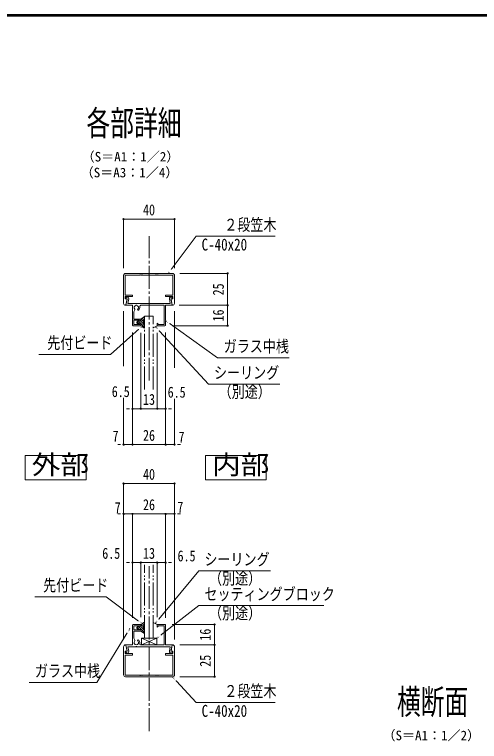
# Model space of a CAD drawing. Units: millimetres at full size; details may follow other scales. Extents: x -3475 to 3471, y -1129 to 1133.
# Drawn here: x 2153 to 2884, y -8 to 1133 of the extents above; entities that cross this region are included whole.
import ezdxf
from ezdxf.enums import TextEntityAlignment as Align

# ---------------------------------------------------------------- set-up
doc = ezdxf.new("R2010")
doc.units = ezdxf.units.MM
doc.header["$LTSCALE"] = 4
doc.header["$PDMODE"] = 32
doc.header["$PDSIZE"] = 2
doc.linetypes.add('CHAIN2', pattern=[12, 9, -1, 1, -1])
doc.linetypes.add('DOUBLE_CHAIN2', pattern=[12.8, 9, -1, 0.6, -0.6, 0.6, -1])
for name, color, linetype, lineweight in [('0-0_0', 7, 'Continuous', 9), ('0-1_1手摺寸法', 3, 'Continuous', 9), ('0-3_2A', 1, 'DOUBLE_CHAIN2', 9), ('0-7_3中心線', 2, 'CHAIN2', 9), ('0-8_41ｱﾙﾐ', 6, 'Continuous', 9), ('0-E_CYAN', 4, 'Continuous', 5), ('1-2_P4-12', 7, 'Continuous', 9), ('1-3_WAKU', 7, 'Continuous', 9), ('1-4_アンカー', 4, 'Continuous', 5)]:
    doc.layers.add(name, color=color, linetype=linetype, lineweight=lineweight)
doc.styles.add('ＭＳ ゴシック', font='')
doc.styles.get('ＭＳ ゴシック').set_extended_font_data('MS Gothic')

msp = doc.modelspace()

# ---------------------------------------------------------------- linework, layer by layer
at = {"layer": '0-0_0'}
for points in [[(2394.566, 726.756), (2438.464, 785.118), (2562.645, 785.118)], [(2390.52, 653.111), (2472.118, 594.308), (2584.417, 594.308)], [(2354.084, 644.501), (2303.96, 599.676), (2191.661, 599.676)], [(2374.615, 642.88), (2457.91, 552.801), (2570.209, 552.801)], [(2374.615, 177.485), (2442.81, 259.688), (2555.109, 259.688)], [(2354.084, 175.864), (2297.378, 219.031), (2185.079, 219.031)], [(2376.599, 154.174), (2442.81, 205.158), (2639.298, 205.158)], [(2334.195, 169.38), (2282.375, 84.594), (2176.341, 84.594)], [(2401.52, 93.61), (2438.464, 52.905), (2562.645, 52.905)]]:
    msp.add_lwpolyline(points, dxfattribs=at)
at = {"layer": '0-1_1手摺寸法'}
for p, q in [((2324.52, 735.256), (2324.52, 811.955)), ((2324.52, 811.955), (2404.52, 811.955)), ((2399.92, 811.955), (2329.12, 811.955)), ((2404.52, 735.256), (2404.52, 811.955)), ((2413.02, 726.756), (2487.972, 726.756)), ((2487.972, 676.756), (2487.972, 726.756)), ((2487.972, 722.156), (2487.972, 681.356)), ((2411.914, 676.756), (2487.972, 676.756)), ((2411.914, 676.756), (2487.972, 676.756)), ((2487.972, 644.756), (2487.972, 676.756)), ((2324.52, 667.605), (2324.52, 580.938)), ((2404.52, 667.605), (2404.52, 578.662)), ((2487.972, 672.156), (2487.972, 649.356)), ((2401.02, 644.756), (2487.972, 644.756)), ((2338.52, 634.256), (2338.52, 457.995)), ((2338.52, 634.256), (2338.52, 457.995)), ((2338.52, 634.256), (2338.52, 514.398)), ((2351.52, 633.256), (2351.52, 514.398)), ((2351.52, 633.256), (2351.52, 514.398)), ((2377.52, 633.256), (2377.52, 514.398)), ((2377.52, 633.256), (2377.52, 514.398)), ((2390.52, 634.256), (2390.52, 514.398)), ((2390.52, 634.256), (2390.52, 457.995)), ((2390.52, 634.256), (2390.52, 457.995)), ((2324.52, 531.3), (2324.52, 457.995)), ((2404.52, 529.754), (2404.52, 457.995)), ((2333.92, 514.398), (2329.32, 514.398)), ((2346.92, 514.398), (2342.32, 514.398)), ((2356.12, 514.398), (2360.72, 514.398)), ((2372.92, 514.398), (2368.32, 514.398)), ((2382.12, 514.398), (2386.72, 514.398)), ((2395.12, 514.398), (2399.72, 514.398)), ((2319.92, 457.995), (2315.32, 457.995)), ((2338.52, 457.995), (2390.52, 457.995)), ((2385.92, 457.995), (2343.12, 457.995)), ((2343.12, 457.995), (2347.72, 457.995)), ((2385.92, 457.995), (2381.32, 457.995)), ((2409.12, 457.995), (2413.72, 457.995)), ((2324.52, 152.11), (2324.52, 396.738)), ((2324.52, 396.738), (2404.52, 396.738)), ((2399.92, 396.738), (2329.12, 396.738)), ((2404.52, 152.11), (2404.52, 396.738)), ((2319.92, 349.083), (2315.32, 349.083)), ((2324.52, 152.11), (2324.52, 349.083)), ((2338.52, 186.11), (2338.52, 349.083)), ((2338.52, 349.083), (2390.52, 349.083)), ((2338.52, 186.11), (2338.52, 349.083)), ((2385.92, 349.083), (2343.12, 349.083)), ((2343.12, 349.083), (2347.72, 349.083)), ((2385.92, 349.083), (2381.32, 349.083)), ((2390.52, 186.11), (2390.52, 349.083)), ((2390.52, 186.11), (2390.52, 349.083)), ((2404.52, 152.11), (2404.52, 349.083)), ((2409.12, 349.083), (2413.72, 349.083)), ((2333.92, 272.736), (2329.32, 272.736)), ((2338.52, 186.11), (2338.52, 272.736)), ((2346.92, 272.736), (2342.32, 272.736)), ((2351.52, 187.11), (2351.52, 272.736)), ((2351.52, 187.11), (2351.52, 272.736)), ((2356.12, 272.736), (2360.72, 272.736)), ((2372.92, 272.736), (2368.32, 272.736)), ((2377.52, 187.11), (2377.52, 272.736)), ((2377.52, 187.11), (2377.52, 272.736)), ((2382.12, 272.736), (2386.72, 272.736)), ((2390.52, 186.11), (2390.52, 272.736)), ((2395.12, 272.736), (2399.72, 272.736)), ((2401.02, 175.61), (2467.454, 175.61)), ((2467.454, 143.61), (2467.454, 175.61)), ((2467.454, 171.01), (2467.454, 148.21)), ((2376.599, 154.174), (2352.834, 143.61)), ((2352.834, 154.174), (2376.599, 143.61)), ((2413.02, 143.61), (2467.454, 143.61)), ((2413.02, 143.61), (2467.454, 143.61)), ((2467.454, 93.61), (2467.454, 143.61)), ((2467.454, 139.01), (2467.454, 98.21)), ((2413.02, 93.61), (2467.454, 93.61))]:
    msp.add_line(p, q, dxfattribs=at)
for points in [[(2351.52, 514.398), (2338.52, 514.398), (2351.52, 514.398)], [(2377.52, 514.398), (2351.52, 514.398), (2377.52, 514.398)], [(2390.52, 514.398), (2377.52, 514.398), (2390.52, 514.398)], [(2338.52, 457.995), (2324.52, 457.995), (2338.52, 457.995)], [(2404.52, 457.995), (2390.52, 457.995), (2404.52, 457.995)], [(2338.52, 349.083), (2324.52, 349.083), (2338.52, 349.083)], [(2404.52, 349.083), (2390.52, 349.083), (2404.52, 349.083)], [(2351.52, 272.736), (2338.52, 272.736), (2351.52, 272.736)], [(2377.52, 272.736), (2351.52, 272.736), (2377.52, 272.736)], [(2390.52, 272.736), (2377.52, 272.736), (2390.52, 272.736)]]:
    msp.add_lwpolyline(points, dxfattribs=at)
msp.add_lwpolyline([(2352.834, 143.61), (2376.599, 143.61), (2376.599, 154.174), (2352.834, 154.174)], close=True, dxfattribs=at)
for p in [(2324.52, 811.955), (2404.52, 811.955), (2487.972, 726.756), (2487.972, 676.756), (2487.972, 644.756), (2338.52, 514.398), (2351.52, 514.398), (2377.52, 514.398), (2390.52, 514.398), (2324.52, 457.995), (2338.52, 457.995), (2390.52, 457.995), (2404.52, 457.995), (2324.52, 396.738), (2404.52, 396.738), (2324.52, 349.083), (2338.52, 349.083), (2390.52, 349.083), (2404.52, 349.083), (2338.52, 272.736), (2351.52, 272.736), (2377.52, 272.736), (2390.52, 272.736), (2467.454, 175.61), (2467.454, 143.61), (2467.454, 93.61)]:
    msp.add_point(p, dxfattribs=at)
at = {"layer": '0-3_2A'}
for p, q in [((2371.12, 544.594), (2371.12, 659.877)), ((2371.12, 154.174), (2371.12, 269.065))]:
    msp.add_line(p, q, dxfattribs=at)
for points in [[(2357.52, 544.594), (2357.52, 659.877), (2371.12, 659.877)], [(2371.12, 154.174), (2357.52, 154.174), (2357.52, 269.065)]]:
    msp.add_lwpolyline(points, dxfattribs=at)
at = {"layer": '0-7_3中心線'}
for p, q in [((2364.52, 558.513), (2364.52, 785.245)), ((2364.52, 7.94), (2364.52, 266.944))]:
    msp.add_line(p, q, dxfattribs=at)
at = {"layer": '0-8_41ｱﾙﾐ'}
for p, q in [((2324.52, 723.756), (2324.52, 679.756)), ((2364.52, 726.756), (2327.52, 726.756)), ((2350.182, 724.57), (2349.92, 724.156)), ((2350.858, 724.57), (2351.12, 724.156)), ((2352.92, 724.156), (2351.12, 724.156)), ((2353.182, 724.57), (2352.92, 724.156)), ((2353.858, 724.57), (2354.12, 724.156)), ((2363.92, 724.156), (2354.12, 724.156)), ((2364.182, 724.57), (2363.92, 724.156)), ((2364.52, 726.756), (2401.52, 726.756)), ((2375.182, 724.57), (2374.92, 724.156)), ((2375.858, 724.57), (2376.12, 724.156)), ((2376.12, 724.156), (2377.92, 724.156)), ((2378.182, 724.57), (2377.92, 724.156)), ((2378.858, 724.57), (2379.12, 724.156)), ((2379.12, 724.156), (2401.92, 724.156)), ((2401.92, 724.156), (2401.92, 692.756)), ((2404.52, 723.756), (2404.52, 679.756)), ((2327.12, 692.756), (2338.52, 692.756)), ((2327.12, 690.356), (2338.52, 690.356)), ((2327.12, 690.356), (2327.12, 686.756)), ((2327.12, 686.756), (2329.388, 686.756)), ((2330.12, 686.756), (2328.02, 686.756)), ((2329.976, 686.038), (2328.187, 677.092)), ((2328.216, 677.235), (2330.12, 686.756)), ((2331.168, 679.756), (2332.589, 686.863)), ((2338.52, 692.756), (2338.52, 690.356)), ((2401.92, 692.756), (2390.52, 692.756)), ((2390.52, 692.756), (2390.52, 690.356)), ((2401.92, 690.356), (2390.52, 690.356)), ((2397.872, 679.756), (2396.451, 686.863)), ((2400.824, 677.235), (2398.92, 686.756)), ((2398.92, 686.756), (2401.02, 686.756)), ((2399.064, 686.038), (2400.853, 677.092)), ((2401.92, 686.756), (2399.652, 686.756)), ((2401.92, 690.356), (2401.92, 686.756)), ((2338.52, 676.756), (2328.608, 676.756)), ((2338.52, 676.756), (2338.52, 645.756)), ((2344.858, 679.342), (2345.12, 679.756)), ((2364.52, 679.756), (2345.12, 679.756)), ((2364.52, 679.756), (2345.12, 679.756)), ((2388.52, 676.756), (2351.868, 676.756)), ((2364.52, 679.756), (2397.872, 679.756)), ((2388.52, 676.756), (2388.52, 646.756)), ((2390.52, 676.756), (2390.52, 645.756)), ((2390.52, 676.756), (2400.432, 676.756)), ((2342.381, 669.552), (2340.52, 666.328)), ((2340.52, 666.328), (2340.52, 655.156)), ((2340.52, 655.156), (2351.52, 655.156)), ((2340.52, 653.156), (2349.566, 653.156)), ((2340.52, 653.156), (2340.52, 646.756)), ((2351.52, 655.156), (2351.52, 653.456)), ((2339.52, 644.756), (2351.52, 644.756)), ((2340.52, 646.756), (2349.566, 646.756)), ((2351.52, 646.456), (2351.52, 644.756)), ((2377.52, 648.756), (2379.52, 646.756)), ((2377.52, 648.756), (2377.52, 644.756)), ((2377.52, 644.756), (2389.52, 644.756)), ((2379.52, 646.756), (2388.52, 646.756)), ((2338.52, 143.61), (2338.52, 174.61)), ((2339.52, 175.61), (2351.52, 175.61)), ((2340.52, 173.61), (2349.566, 173.61)), ((2340.52, 167.21), (2340.52, 173.61)), ((2351.52, 173.91), (2351.52, 175.61)), ((2377.52, 171.61), (2377.52, 175.61)), ((2377.52, 175.61), (2389.52, 175.61)), ((2377.52, 171.61), (2379.52, 173.61)), ((2379.52, 173.61), (2388.52, 173.61)), ((2388.52, 143.61), (2388.52, 173.61)), ((2390.52, 143.61), (2390.52, 174.61)), ((2340.52, 167.21), (2349.566, 167.21)), ((2340.52, 165.21), (2351.52, 165.21)), ((2340.52, 154.038), (2340.52, 165.21)), ((2351.52, 165.21), (2351.52, 166.91)), ((2342.381, 150.814), (2340.52, 154.038)), ((2324.52, 96.61), (2324.52, 140.61)), ((2327.52, 143.61), (2327.792, 143.61)), ((2328.184, 143.288), (2329.976, 134.327)), ((2328.216, 143.131), (2330.12, 133.61)), ((2338.52, 143.61), (2328.608, 143.61)), ((2331.168, 140.61), (2332.589, 133.503)), ((2344.858, 141.024), (2345.12, 140.61)), ((2364.52, 140.61), (2345.12, 140.61)), ((2364.52, 140.61), (2345.12, 140.61)), ((2388.52, 143.61), (2351.868, 143.61)), ((2364.52, 140.61), (2397.872, 140.61)), ((2390.52, 143.61), (2400.432, 143.61)), ((2397.872, 140.61), (2396.451, 133.503)), ((2400.824, 143.131), (2398.92, 133.61)), ((2400.856, 143.288), (2399.064, 134.327)), ((2401.52, 143.61), (2401.248, 143.61)), ((2404.52, 96.61), (2404.52, 140.61)), ((2326.92, 130.01), (2338.52, 130.01)), ((2327.12, 96.21), (2327.12, 127.61)), ((2327.12, 127.61), (2338.52, 127.61)), ((2330.12, 133.61), (2328.02, 133.61)), ((2338.52, 127.61), (2338.52, 130.01)), ((2390.52, 127.61), (2390.52, 130.01)), ((2402.12, 130.01), (2390.52, 130.01)), ((2401.92, 127.61), (2390.52, 127.61)), ((2398.92, 133.61), (2401.02, 133.61)), ((2402.12, 133.61), (2399.652, 133.61)), ((2401.92, 96.21), (2401.92, 127.61)), ((2402.12, 130.01), (2402.12, 133.61)), ((2349.92, 96.21), (2327.12, 96.21)), ((2364.52, 93.61), (2327.52, 93.61)), ((2350.182, 95.796), (2349.92, 96.21)), ((2350.858, 95.796), (2351.12, 96.21)), ((2352.92, 96.21), (2351.12, 96.21)), ((2353.182, 95.796), (2352.92, 96.21)), ((2353.858, 95.796), (2354.12, 96.21)), ((2364.52, 93.61), (2401.52, 93.61)), ((2364.858, 95.796), (2365.12, 96.21)), ((2365.12, 96.21), (2374.92, 96.21)), ((2375.182, 95.796), (2374.92, 96.21)), ((2375.858, 95.796), (2376.12, 96.21)), ((2376.12, 96.21), (2377.92, 96.21)), ((2378.182, 95.796), (2377.92, 96.21)), ((2378.858, 95.796), (2379.12, 96.21)), ((2379.12, 96.21), (2401.92, 96.21))]:
    msp.add_line(p, q, dxfattribs=at)
for points in [[(2349.92, 724.156), (2327.12, 724.156), (2327.12, 692.756)], [(2364.858, 724.57), (2365.12, 724.156), (2374.92, 724.156)], [(2344.182, 679.342), (2343.92, 679.756), (2331.168, 679.756)], [(2344.182, 141.024), (2343.92, 140.61), (2331.168, 140.61)], [(2326.92, 130.01), (2326.92, 133.61), (2329.388, 133.61)], [(2364.182, 95.796), (2363.92, 96.21), (2354.12, 96.21)]]:
    msp.add_lwpolyline(points, dxfattribs=at)
for centre, radius, start, end in [((2327.52, 723.756), 3, 90, 180), ((2350.52, 724.356), 0.4, 32.334, 147.666), ((2353.52, 724.356), 0.4, 32.334, 147.666), ((2364.52, 724.356), 0.4, 90, 147.666), ((2364.52, 724.356), 0.4, 32.334, 90), ((2375.52, 724.356), 0.4, 32.334, 147.666), ((2378.52, 724.356), 0.4, 32.334, 147.666), ((2401.52, 723.756), 3, 0, 90), ((2330.12, 687.256), 2.5, 350.949, 183.815), ((2328.02, 687.156), 0.4, 180, 270), ((2329.388, 686.156), 0.6, 348.69, 90), ((2398.92, 687.256), 2.5, 356.185, 189.051), ((2399.652, 686.156), 0.6, 90, 191.31), ((2401.02, 687.156), 0.4, 270, 350.45291), ((2327.52, 679.756), 3, 180, 276.071), ((2327.795, 677.171), 0.4, 276.071, 348.69), ((2328.608, 677.156), 0.4, 168.69007, 270), ((2344.52, 673.256), 3.5, 312.84, 227.241), ((2344.52, 679.556), 0.4, 212.334, 327.666), ((2344.52, 673.256), 5.5, 312.84, 11.537), ((2351.868, 674.756), 2, 90, 191.537), ((2400.432, 677.156), 0.4, 270, 11.30993), ((2401.245, 677.171), 0.4, 191.31, 263.929), ((2401.52, 679.756), 3, 263.929, 0), ((2341.465, 669.952), 1, 336.379, 47.241), ((2347.58, 669.956), 1, 132.84, 312.84), ((2350.52, 653.456), 1, 197.458, 0), ((2339.52, 645.756), 1, 180, 270), ((2350.52, 646.456), 1, 0, 162.542), ((2389.52, 645.756), 1, 270, 0), ((2339.52, 174.61), 1, 90, 180), ((2350.52, 173.91), 1, 197.458, 0), ((2389.52, 174.61), 1, 0, 90), ((2350.52, 166.91), 1, 0, 162.542), ((2344.52, 147.11), 3.5, 132.759, 47.16), ((2341.465, 150.414), 1, 312.759, 23.621), ((2347.58, 150.409), 1, 47.16, 227.16), ((2344.52, 147.11), 5.5, 348.463, 47.16), ((2327.52, 140.61), 3, 90, 180), ((2327.792, 143.21), 0.4, 11.31, 90), ((2328.608, 143.21), 0.4, 90, 191.30993), ((2344.52, 140.81), 0.4, 32.334, 147.666), ((2351.868, 145.61), 2, 168.463, 270), ((2400.432, 143.21), 0.4, 348.69007, 90), ((2401.248, 143.21), 0.4, 90, 168.69), ((2401.52, 140.61), 3, 0, 90), ((2328.02, 133.21), 0.4, 90, 180), ((2330.12, 133.11), 2.5, 176.185, 9.051), ((2329.388, 134.21), 0.6, 270, 11.31), ((2398.92, 133.11), 2.5, 170.949, 3.815), ((2399.652, 134.21), 0.6, 168.69, 270), ((2401.02, 133.21), 0.4, 9.54709, 90), ((2327.52, 96.61), 3, 180, 270), ((2350.52, 96.01), 0.4, 212.334, 327.666), ((2353.52, 96.01), 0.4, 212.334, 327.666), ((2364.52, 96.01), 0.4, 212.334, 270), ((2364.52, 96.01), 0.4, 270, 327.666), ((2375.52, 96.01), 0.4, 212.334, 327.666), ((2378.52, 96.01), 0.4, 212.334, 327.666), ((2401.52, 96.61), 3, 270, 0)]:
    msp.add_arc(centre, radius, start, end, dxfattribs=at)
at = {"layer": '0-E_CYAN'}
for p, q in [((2377.52, 644.756), (2371.12, 641.612)), ((2377.52, 175.61), (2371.12, 178.754))]:
    msp.add_line(p, q, dxfattribs=at)
at = {"layer": '1-2_P4-12'}
msp.add_line((2170.183, 440.96), (2170.183, 402.95), dxfattribs=at)
msp.add_lwpolyline([(2170.183, 402.95), (2265.509, 402.95), (2265.509, 440.96), (2170.183, 440.96)], dxfattribs=at)
msp.add_lwpolyline([(2453.403, 402.95), (2548.729, 402.95), (2548.729, 440.96), (2453.403, 440.96)], close=True, dxfattribs=at)
at = {"layer": '1-3_WAKU'}
for p, q in [((3471.281, 1133.29), (268.881, 1133.29)), ((3470.681, 1132.69), (269.481, 1132.69)), ((3470.081, 1132.09), (270.081, 1132.09)), ((3469.481, 1131.49), (270.681, 1131.49)), ((3468.881, 1130.89), (271.281, 1130.89))]:
    msp.add_line(p, q, dxfattribs=at)
at = {"layer": '1-4_アンカー'}
for p, q in [((2345.841, 650.733), (2349.641, 646.933)), ((2347.567, 652.543), (2357.52, 642.59)), ((2349.566, 653.156), (2348.389, 653.156)), ((2351.039, 652.606), (2355.985, 647.66)), ((2351.52, 655.156), (2357.52, 658.956)), ((2351.52, 655.156), (2351.52, 653.456)), ((2351.829, 655.352), (2355.985, 651.196)), ((2353.994, 656.723), (2357.436, 653.281)), ((2357.52, 653.281), (2355.985, 653.281)), ((2355.985, 653.281), (2355.985, 646.632)), ((2356.158, 658.094), (2357.52, 656.732)), ((2357.52, 658.956), (2357.52, 653.281)), ((2349.566, 646.756), (2348.389, 646.756)), ((2351.52, 645.054), (2352.332, 644.242)), ((2357.52, 646.632), (2355.985, 646.632)), ((2357.014, 646.632), (2357.52, 646.125)), ((2357.52, 646.632), (2357.52, 640.956)), ((2347.567, 172.996), (2357.52, 163.043)), ((2349.566, 173.61), (2348.389, 173.61)), ((2351.039, 173.06), (2355.985, 168.114)), ((2351.52, 175.61), (2357.52, 179.41)), ((2351.52, 175.61), (2351.52, 173.91)), ((2351.829, 175.805), (2355.985, 171.649)), ((2353.994, 177.176), (2357.436, 173.734)), ((2357.52, 173.734), (2355.985, 173.734)), ((2355.985, 173.734), (2355.985, 167.085)), ((2356.158, 178.547), (2357.52, 177.185)), ((2357.52, 179.41), (2357.52, 173.734)), ((2345.841, 171.186), (2349.641, 167.386)), ((2349.566, 167.21), (2348.389, 167.21)), ((2351.52, 165.508), (2352.332, 164.695)), ((2357.52, 167.085), (2355.985, 167.085)), ((2357.014, 167.085), (2357.52, 166.578)), ((2357.52, 167.085), (2357.52, 161.41))]:
    msp.add_line(p, q, dxfattribs=at)
for points in [[(2348.389, 653.156), (2348.159, 652.978), (2348.062, 652.904), (2347.943, 652.812), (2347.803, 652.704), (2347.641, 652.578), (2347.458, 652.437), (2347.253, 652.278), (2347.026, 652.104), (2346.778, 651.912), (2346.511, 651.704), (2346.236, 651.481), (2345.966, 651.246), (2345.714, 651.001), (2345.495, 650.747), (2345.322, 650.487), (2345.209, 650.222), (2345.168, 649.956), (2345.209, 649.69), (2345.322, 649.426), (2345.495, 649.166), (2345.714, 648.912), (2345.966, 648.666), (2346.236, 648.431), (2346.511, 648.209), (2346.778, 648.001), (2347.026, 647.809), (2347.253, 647.634), (2347.458, 647.476), (2347.641, 647.334), (2347.803, 647.209), (2347.943, 647.101), (2348.062, 647.009), (2348.389, 646.756)], [(2351.52, 646.456), (2351.52, 644.756), (2357.52, 640.956)], [(2348.389, 173.61), (2348.159, 173.432), (2348.062, 173.357), (2347.943, 173.265), (2347.803, 173.157), (2347.641, 173.032), (2347.458, 172.89), (2347.253, 172.732), (2347.026, 172.557), (2346.778, 172.365), (2346.511, 172.157), (2346.236, 171.935), (2345.966, 171.7), (2345.714, 171.454), (2345.495, 171.2), (2345.322, 170.94), (2345.209, 170.676), (2345.168, 170.41), (2345.209, 170.143), (2345.322, 169.879), (2345.495, 169.619), (2345.714, 169.365), (2345.966, 169.12), (2346.236, 168.885), (2346.511, 168.662), (2346.778, 168.454), (2347.026, 168.262), (2347.253, 168.087), (2347.458, 167.929), (2347.641, 167.787), (2347.803, 167.662), (2347.943, 167.554), (2348.062, 167.462), (2348.389, 167.21)], [(2351.52, 166.91), (2351.52, 165.21), (2357.52, 161.41)]]:
    msp.add_lwpolyline(points, dxfattribs=at)
for centre, start, end in [((2350.52, 653.456), 197.458, 0), ((2350.52, 646.456), 0, 162.542), ((2350.52, 173.91), 197.458, 0), ((2350.52, 166.91), 0, 162.542)]:
    msp.add_arc(centre, 1, start, end, dxfattribs=at)

# ---------------------------------------------------------------- texts
at = {"layer": '0-0_0', "style": 'ＭＳ ゴシック'}
for s, height, width, p in [('各部詳細', 39.1, 0.7, (2266.218, 931.681)), ('２段笠木 ', 18.77, 0.8, (2482.742, 788.261)), ('C-40x20', 18.77, 0.8, (2447.13, 757.141)), ('先付ビード', 18.77, 0.8, (2204.664, 602.819)), ('ガラス中桟', 18.77, 0.8, (2481.92, 597.451)), ('シーリング', 18.77, 0.8, (2466.646, 555.944)), ('（別途）', 18.77, 0.8, (2473.88, 526.012)), ('シーリング', 18.77, 0.8, (2451.546, 262.831)), ('（別途）', 18.77, 0.8, (2458.78, 232.898)), ('先付ビード', 18.77, 0.8, (2198.081, 222.174)), ('セッティングブロック', 18.77, 0.8, (2451.546, 208.301)), ('（別途）', 18.77, 0.8, (2458.78, 178.368)), ('ガラス中桟', 18.77, 0.8, (2185.275, 87.737)), ('２段笠木 ', 18.77, 0.8, (2482.742, 56.048)), ('横断面', 39.1, 0.7, (2754.042, 22.988)), ('C-40x20', 18.77, 0.8, (2447.13, 24.927))]:
    msp.add_text(s, height=height, dxfattribs=dict(at, width=width)).set_placement(p, align=Align.BOTTOM_LEFT)
for s, p in [('（S＝A1：1／2）', (2258.687, 898.057)), ('（S＝A3：1／4）', (2257.163, 873.15)), ('（S＝A1：1／2）', (2731.244, -10.636))]:
    msp.add_text(s, height=15.01, dxfattribs=at).set_placement(p, align=Align.BOTTOM_LEFT)
at = {"layer": '0-1_1手摺寸法', "color": 7, "style": 'ＭＳ ゴシック', "width": 0.8}
for s, p in [('40', (2355.099, 812.774)), ('6.5', (2305.998, 527.532)), ('6.5', (2393.833, 526.545)), ('13', (2355.099, 515.217)), ('7', (2307.266, 457.664)), ('26', (2355.099, 458.814)), ('7', (2410.844, 456.035)), ('40', (2355.099, 397.556)), ('7', (2310.61, 345.155)), ('26', (2355.099, 349.902)), ('7', (2409.01, 346.11)), ('6.5', (2291.051, 273.554)), ('13', (2355.099, 273.554)), ('6.5', (2409.344, 269.492))]:
    msp.add_text(s, height=17.27, dxfattribs=at).set_placement(p, align=Align.BOTTOM_LEFT)
for s, p in [('25', (2487.153, 692.336)), ('16', (2487.153, 651.336)), ('16', (2466.635, 150.189)), ('25', (2466.635, 109.189))]:
    msp.add_text(s, height=17.27, rotation=90, dxfattribs=at).set_placement(p, align=Align.BOTTOM_LEFT)
at = {"layer": '1-2_P4-12', "style": 'ＭＳ ゴシック', "width": 1.1}
for s, p in [('外部', (2180.243, 402.487)), ('内部', (2463.462, 402.487))]:
    msp.add_text(s, height=30.03, dxfattribs=at).set_placement(p, align=Align.BOTTOM_LEFT)

# ---------------------------------------------------------------- next in the draw order: wipeouts: each hides what was drawn before it
for points in [[(2398.192, 733.888), (2400.412, 732.218), (2394.566, 726.756), (2394.566, 726.756)], [(2397.724, 649.632), (2396.1, 647.378), (2390.52, 653.111), (2390.52, 653.111)], [(2349.137, 638.214), (2347.285, 640.285), (2354.084, 644.501), (2354.084, 644.501)], [(2380.984, 638.039), (2378.944, 636.153), (2374.615, 642.88), (2374.615, 642.88)], [(2378.576, 184.436), (2380.714, 182.662), (2374.615, 177.485), (2374.615, 177.485)], [(2346.973, 179.531), (2348.656, 181.742), (2354.084, 175.864), (2354.084, 175.864)], [(2331.272, 161.934), (2328.901, 163.382), (2334.195, 169.38), (2334.195, 169.38)], [(2381.994, 160.081), (2383.689, 157.88), (2376.599, 154.174), (2376.599, 154.174)], [(2407.844, 88.709), (2405.786, 86.842), (2401.52, 93.61), (2401.52, 93.61)]]:
    msp.add_wipeout(points)

doc.saveas('drawing.dxf')
